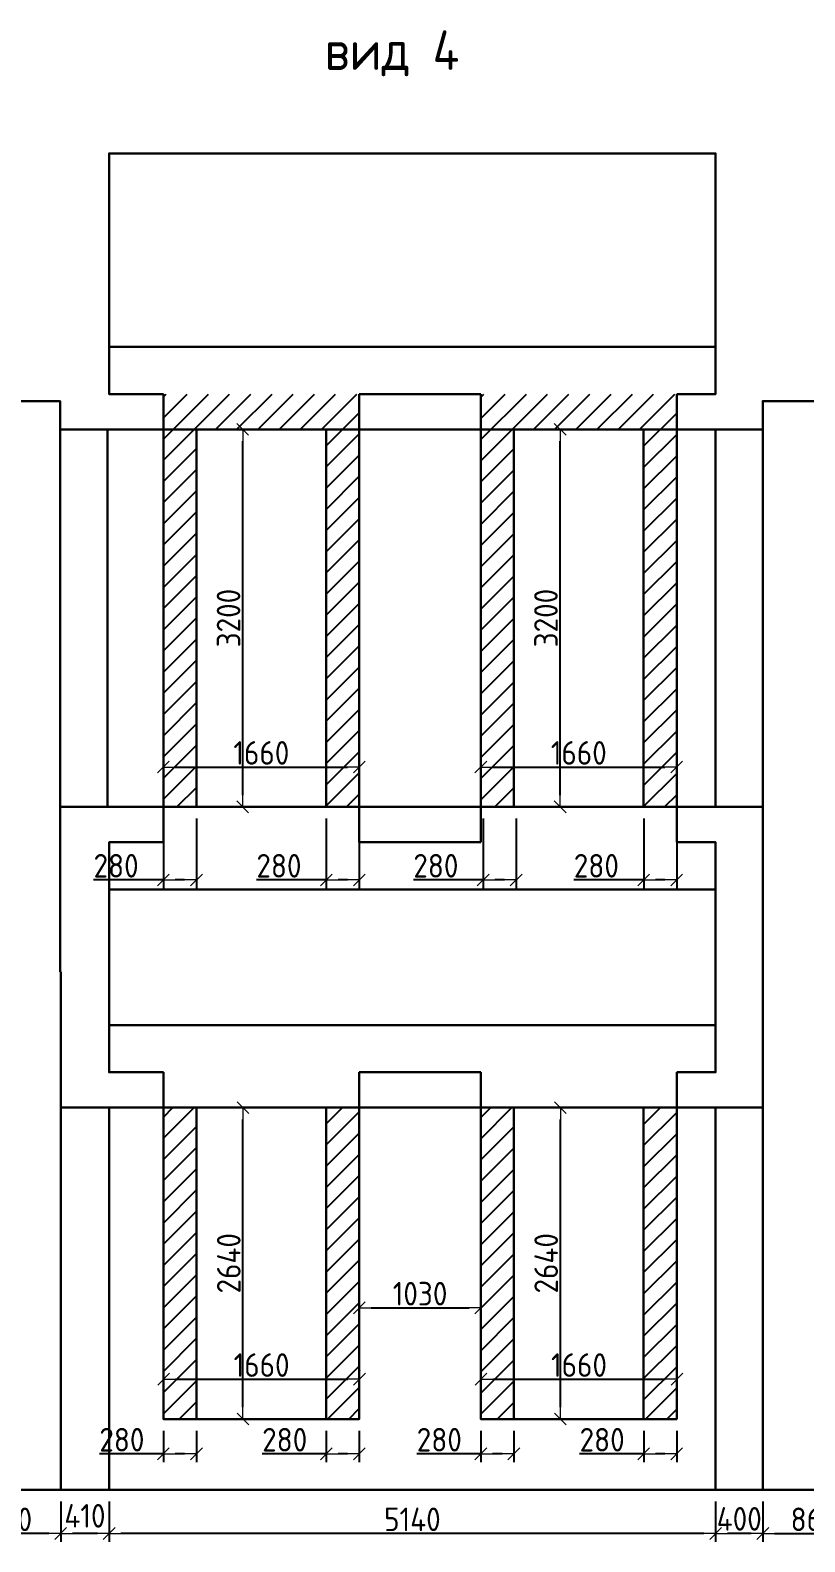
# Model space of a CAD drawing. Header units: millimetres. Extents: x -213536 to 1564669, y -45299 to 942238.
# Drawn here: x 173252 to 179816, y -44426 to -31611 of the extents above; entities that cross this region are included whole.
import ezdxf

# ---------------------------------------------------------------- set-up
doc = ezdxf.new("R2010")
doc.units = ezdxf.units.MM
doc.layers.add('$AUDIT_BAD_LAYER1', color=7, linetype='Continuous')
for name, color, linetype, lineweight in [('Основные линии', 7, 'Continuous', 30), ('Размеры', 7, 'Continuous', 15), ('Таблица', 7, 'Continuous', 15)]:
    doc.layers.add(name, color=color, linetype=linetype, lineweight=lineweight)
doc.styles.add('СПДС', font='isocpeur.ttf', dxfattribs={"width": 0.9})
doc.dimstyles.new('Размера А3', dxfattribs={"dimtxt": 200, "dimasz": 100, "dimexe": 70, "dimexo": 100, "dimgap": 20, "dimtad": 1, "dimdec": 0, "dimrnd": 10, "dimzin": 0, "dimdsep": 46, "dimtxsty": 'СПДС', "dimblk": 'ARROWHEAD_6', "dimcen": 1, "dimclrd": 256, "dimclre": 256, "dimclrt": 256, "dimazin": 0, "dimtfac": 1, "dimtdec": 0, "dimtmove": 2, "dimatfit": 3, "dimfxl": 1, "dimtolj": 1, "dimtzin": 0, "dimarcsym": 0})

# ---------------------------------------------------------------- blocks, each defined once
blk = doc.blocks.new('ARROWHEAD_6')
at = {"color": 0, "linetype": 'Continuous'}
for p, q in [((0, 0), (-1, 0)), ((-0.5, -0.5), (0.5, 0.5))]:
    blk.add_line(p, q, dxfattribs=at)
blk = doc.blocks.new('*D5664')
at = {"layer": 'Defpoints', "color": 0, "lineweight": 50, "transparency": 16777216}
for p in [(174381, -37883), (176041, -37858), (176041, -37883)]:
    blk.add_point(p, dxfattribs=at)
at = {"layer": 'Размеры', "lineweight": -2, "transparency": 16777216}
for p, q in [((174381, -37783), (174381, -37788)), ((176041, -37783), (176041, -37788)), ((174481, -37858), (175941, -37858))]:
    blk.add_line(p, q, dxfattribs=at)
at = {"layer": 'Размеры', "lineweight": -2, "transparency": 16777216, "xscale": 100, "yscale": 100, "zscale": 100, "rotation": 180}
blk.add_blockref('ARROWHEAD_6', (174381, -37858), dxfattribs=at)
at = {"layer": 'Размеры', "lineweight": -2, "transparency": 16777216, "xscale": 100, "yscale": 100, "zscale": 100}
blk.add_blockref('ARROWHEAD_6', (176041, -37858), dxfattribs=at)
at = {"layer": 'Размеры', "lineweight": 15, "transparency": 16777216, "insert": (175211, -37738), "char_height": 200, "attachment_point": 5, "style": 'СПДС'}
blk.add_mtext('\\A1;1660', dxfattribs=at)
blk = doc.blocks.new('*D5665')
at = {"layer": 'Defpoints', "color": 0, "lineweight": 50, "transparency": 16777216}
for p in [(174854, -34995), (175053, -34995), (174854, -38195)]:
    blk.add_point(p, dxfattribs=at)
at = {"layer": 'Размеры', "lineweight": -2, "transparency": 16777216}
for p, q in [((174954, -34995), (175123, -34995)), ((175053, -38095), (175053, -35095)), ((174954, -38195), (175123, -38195))]:
    blk.add_line(p, q, dxfattribs=at)
at = {"layer": 'Размеры', "lineweight": -2, "transparency": 16777216, "xscale": 100, "yscale": 100, "zscale": 100}
for p, rotation in [((175053, -34995), 90), ((175053, -38195), 270)]:
    blk.add_blockref('ARROWHEAD_6', p, dxfattribs=dict(at, rotation=rotation))
at = {"layer": 'Размеры', "lineweight": 15, "transparency": 16777216, "insert": (174933, -36595), "char_height": 200, "attachment_point": 5, "rotation": 90, "style": 'СПДС'}
blk.add_mtext('\\A1;3200', dxfattribs=at)
blk = doc.blocks.new('*D5668')
at = {"layer": 'Defpoints', "color": 0, "lineweight": 50, "transparency": 16777216}
for p in [(177544, -34995), (177743, -34995), (177544, -38195)]:
    blk.add_point(p, dxfattribs=at)
at = {"layer": 'Размеры', "lineweight": -2, "transparency": 16777216}
for p, q in [((177644, -34995), (177813, -34995)), ((177743, -38095), (177743, -35095)), ((177644, -38195), (177813, -38195))]:
    blk.add_line(p, q, dxfattribs=at)
at = {"layer": 'Размеры', "lineweight": -2, "transparency": 16777216, "xscale": 100, "yscale": 100, "zscale": 100}
for p, rotation in [((177743, -34995), 90), ((177743, -38195), 270)]:
    blk.add_blockref('ARROWHEAD_6', p, dxfattribs=dict(at, rotation=rotation))
at = {"layer": 'Размеры', "lineweight": 15, "transparency": 16777216, "insert": (177623, -36595), "char_height": 200, "attachment_point": 5, "rotation": 90, "style": 'СПДС'}
blk.add_mtext('\\A1;3200', dxfattribs=at)
blk = doc.blocks.new('*D5682')
at = {"layer": 'Defpoints', "color": 0, "lineweight": 50, "transparency": 16777216}
for p in [(176043, -43048), (174383, -43073), (176043, -43073)]:
    blk.add_point(p, dxfattribs=at)
at = {"layer": 'Размеры', "lineweight": -2, "transparency": 16777216}
for p, q in [((174383, -42973), (174383, -42978)), ((174483, -43048), (175943, -43048)), ((176043, -42973), (176043, -42978))]:
    blk.add_line(p, q, dxfattribs=at)
at = {"layer": 'Размеры', "lineweight": -2, "transparency": 16777216, "xscale": 100, "yscale": 100, "zscale": 100, "rotation": 180}
blk.add_blockref('ARROWHEAD_6', (174383, -43048), dxfattribs=at)
at = {"layer": 'Размеры', "lineweight": -2, "transparency": 16777216, "xscale": 100, "yscale": 100, "zscale": 100}
blk.add_blockref('ARROWHEAD_6', (176043, -43048), dxfattribs=at)
at = {"layer": 'Размеры', "lineweight": 15, "transparency": 16777216, "insert": (175213, -42928), "char_height": 200, "attachment_point": 5, "style": 'СПДС'}
blk.add_mtext('\\A1;1660', dxfattribs=at)
blk = doc.blocks.new('*D5683')
at = {"layer": 'Defpoints', "color": 0, "lineweight": 50, "transparency": 16777216}
for p in [(174857, -40745), (175055, -40745), (174857, -43385)]:
    blk.add_point(p, dxfattribs=at)
at = {"layer": 'Размеры', "lineweight": -2, "transparency": 16777216}
for p, q in [((174957, -40745), (175125, -40745)), ((175055, -43285), (175055, -40845)), ((174957, -43385), (175125, -43385))]:
    blk.add_line(p, q, dxfattribs=at)
at = {"layer": 'Размеры', "lineweight": -2, "transparency": 16777216, "xscale": 100, "yscale": 100, "zscale": 100}
for p, rotation in [((175055, -40745), 90), ((175055, -43385), 270)]:
    blk.add_blockref('ARROWHEAD_6', p, dxfattribs=dict(at, rotation=rotation))
at = {"layer": 'Размеры', "lineweight": 15, "transparency": 16777216, "insert": (174935, -42065), "char_height": 200, "attachment_point": 5, "rotation": 90, "style": 'СПДС'}
blk.add_mtext('\\A1;2640', dxfattribs=at)
blk = doc.blocks.new('*D5684')
at = {"layer": 'Defpoints', "color": 0, "lineweight": 50, "transparency": 16777216}
for p in [(174857, -40745), (175055, -40745), (174857, -43385)]:
    blk.add_point(p, dxfattribs=at)
at = {"layer": 'Размеры', "lineweight": -2, "transparency": 16777216}
for p, q in [((174957, -40745), (175125, -40745)), ((175055, -43285), (175055, -40845)), ((174957, -43385), (175125, -43385))]:
    blk.add_line(p, q, dxfattribs=at)
at = {"layer": 'Размеры', "lineweight": -2, "transparency": 16777216, "xscale": 100, "yscale": 100, "zscale": 100}
for p, rotation in [((175055, -40745), 90), ((175055, -43385), 270)]:
    blk.add_blockref('ARROWHEAD_6', p, dxfattribs=dict(at, rotation=rotation))
at = {"layer": 'Размеры', "lineweight": 15, "transparency": 16777216, "insert": (174935, -42065), "char_height": 200, "attachment_point": 5, "rotation": 90, "style": 'СПДС'}
blk.add_mtext('\\A1;2640', dxfattribs=at)
blk = doc.blocks.new('*D5686')
at = {"layer": 'Defpoints', "color": 0, "lineweight": 50, "transparency": 16777216}
for p in [(178733, -43048), (177073, -43073), (178733, -43073)]:
    blk.add_point(p, dxfattribs=at)
at = {"layer": 'Размеры', "lineweight": -2, "transparency": 16777216}
for p, q in [((177073, -42973), (177073, -42978)), ((177173, -43048), (178633, -43048)), ((178733, -42973), (178733, -42978))]:
    blk.add_line(p, q, dxfattribs=at)
at = {"layer": 'Размеры', "lineweight": -2, "transparency": 16777216, "xscale": 100, "yscale": 100, "zscale": 100, "rotation": 180}
blk.add_blockref('ARROWHEAD_6', (177073, -43048), dxfattribs=at)
at = {"layer": 'Размеры', "lineweight": -2, "transparency": 16777216, "xscale": 100, "yscale": 100, "zscale": 100}
blk.add_blockref('ARROWHEAD_6', (178733, -43048), dxfattribs=at)
at = {"layer": 'Размеры', "lineweight": 15, "transparency": 16777216, "insert": (177903, -42928), "char_height": 200, "attachment_point": 5, "style": 'СПДС'}
blk.add_mtext('\\A1;1660', dxfattribs=at)
blk = doc.blocks.new('*D5687')
at = {"layer": 'Defpoints', "color": 0, "lineweight": 50, "transparency": 16777216}
for p in [(177547, -40745), (177745, -40745), (177547, -43385)]:
    blk.add_point(p, dxfattribs=at)
at = {"layer": 'Размеры', "lineweight": -2, "transparency": 16777216}
for p, q in [((177647, -40745), (177815, -40745)), ((177745, -43285), (177745, -40845)), ((177647, -43385), (177815, -43385))]:
    blk.add_line(p, q, dxfattribs=at)
at = {"layer": 'Размеры', "lineweight": -2, "transparency": 16777216, "xscale": 100, "yscale": 100, "zscale": 100}
for p, rotation in [((177745, -40745), 90), ((177745, -43385), 270)]:
    blk.add_blockref('ARROWHEAD_6', p, dxfattribs=dict(at, rotation=rotation))
at = {"layer": 'Размеры', "lineweight": 15, "transparency": 16777216, "insert": (177625, -42065), "char_height": 200, "attachment_point": 5, "rotation": 90, "style": 'СПДС'}
blk.add_mtext('\\A1;2640', dxfattribs=at)
blk = doc.blocks.new('*D5688')
at = {"layer": 'Defpoints', "color": 0, "lineweight": 50, "transparency": 16777216}
for p in [(177547, -40745), (177745, -40745), (177547, -43385)]:
    blk.add_point(p, dxfattribs=at)
at = {"layer": 'Размеры', "lineweight": -2, "transparency": 16777216}
for p, q in [((177647, -40745), (177815, -40745)), ((177745, -43285), (177745, -40845)), ((177647, -43385), (177815, -43385))]:
    blk.add_line(p, q, dxfattribs=at)
at = {"layer": 'Размеры', "lineweight": -2, "transparency": 16777216, "xscale": 100, "yscale": 100, "zscale": 100}
for p, rotation in [((177745, -40745), 90), ((177745, -43385), 270)]:
    blk.add_blockref('ARROWHEAD_6', p, dxfattribs=dict(at, rotation=rotation))
at = {"layer": 'Размеры', "lineweight": 15, "transparency": 16777216, "insert": (177625, -42065), "char_height": 200, "attachment_point": 5, "rotation": 90, "style": 'СПДС'}
blk.add_mtext('\\A1;2640', dxfattribs=at)
blk = doc.blocks.new('*D5701')
at = {"layer": 'Defpoints', "color": 0, "lineweight": 50, "transparency": 16777216}
for p in [(177071, -37883), (178731, -37858), (178731, -37883)]:
    blk.add_point(p, dxfattribs=at)
at = {"layer": 'Размеры', "lineweight": -2, "transparency": 16777216}
for p, q in [((177071, -37783), (177071, -37788)), ((178731, -37783), (178731, -37788)), ((177171, -37858), (178631, -37858))]:
    blk.add_line(p, q, dxfattribs=at)
at = {"layer": 'Размеры', "lineweight": -2, "transparency": 16777216, "xscale": 100, "yscale": 100, "zscale": 100, "rotation": 180}
blk.add_blockref('ARROWHEAD_6', (177071, -37858), dxfattribs=at)
at = {"layer": 'Размеры', "lineweight": -2, "transparency": 16777216, "xscale": 100, "yscale": 100, "zscale": 100}
blk.add_blockref('ARROWHEAD_6', (178731, -37858), dxfattribs=at)
at = {"layer": 'Размеры', "lineweight": 15, "transparency": 16777216, "insert": (177901, -37738), "char_height": 200, "attachment_point": 5, "style": 'СПДС'}
blk.add_mtext('\\A1;1660', dxfattribs=at)
blk = doc.blocks.new('*D5787')
at = {"layer": 'Defpoints', "color": 0, "lineweight": 50, "transparency": 16777216}
for p in [(172631, -43985), (173511, -43985), (172631, -44356)]:
    blk.add_point(p, dxfattribs=at)
at = {"layer": 'Размеры', "lineweight": -2, "transparency": 16777216}
for p, q in [((172631, -44085), (172631, -44426)), ((173511, -44085), (173511, -44426)), ((173411, -44356), (172731, -44356))]:
    blk.add_line(p, q, dxfattribs=at)
at = {"layer": 'Размеры', "lineweight": -2, "transparency": 16777216, "xscale": 100, "yscale": 100, "zscale": 100, "rotation": 180}
blk.add_blockref('ARROWHEAD_6', (172631, -44356), dxfattribs=at)
at = {"layer": 'Размеры', "lineweight": -2, "transparency": 16777216, "xscale": 100, "yscale": 100, "zscale": 100}
blk.add_blockref('ARROWHEAD_6', (173511, -44356), dxfattribs=at)
at = {"layer": 'Размеры', "lineweight": 15, "transparency": 16777216, "insert": (173071, -44236), "char_height": 200, "attachment_point": 5, "style": 'СПДС'}
blk.add_mtext('\\A1;880', dxfattribs=at)
blk = doc.blocks.new('*D5788')
at = {"layer": 'Defpoints', "color": 0, "lineweight": 50, "transparency": 16777216}
for p in [(173511, -43985), (173921, -43985), (173511, -44356)]:
    blk.add_point(p, dxfattribs=at)
at = {"layer": 'Размеры', "lineweight": -2, "transparency": 16777216}
for p, q in [((173511, -44085), (173511, -44426)), ((173921, -44085), (173921, -44426)), ((173821, -44356), (173611, -44356))]:
    blk.add_line(p, q, dxfattribs=at)
at = {"layer": 'Размеры', "lineweight": -2, "transparency": 16777216, "xscale": 100, "yscale": 100, "zscale": 100, "rotation": 180}
blk.add_blockref('ARROWHEAD_6', (173511, -44356), dxfattribs=at)
at = {"layer": 'Размеры', "lineweight": -2, "transparency": 16777216, "xscale": 100, "yscale": 100, "zscale": 100}
blk.add_blockref('ARROWHEAD_6', (173921, -44356), dxfattribs=at)
at = {"layer": 'Размеры', "lineweight": 15, "transparency": 16777216, "insert": (173716, -44206), "char_height": 200, "attachment_point": 5, "style": 'СПДС'}
blk.add_mtext('\\A1;410', dxfattribs=at)
blk = doc.blocks.new('*D5789')
at = {"layer": 'Defpoints', "color": 0, "lineweight": 50, "transparency": 16777216}
for p in [(173921, -43985), (179061, -43985), (173921, -44356)]:
    blk.add_point(p, dxfattribs=at)
at = {"layer": 'Размеры', "lineweight": -2, "transparency": 16777216}
for p, q in [((173921, -44085), (173921, -44426)), ((179061, -44085), (179061, -44426)), ((178961, -44356), (174021, -44356))]:
    blk.add_line(p, q, dxfattribs=at)
at = {"layer": 'Размеры', "lineweight": -2, "transparency": 16777216, "xscale": 100, "yscale": 100, "zscale": 100, "rotation": 180}
blk.add_blockref('ARROWHEAD_6', (173921, -44356), dxfattribs=at)
at = {"layer": 'Размеры', "lineweight": -2, "transparency": 16777216, "xscale": 100, "yscale": 100, "zscale": 100}
blk.add_blockref('ARROWHEAD_6', (179061, -44356), dxfattribs=at)
at = {"layer": 'Размеры', "lineweight": 15, "transparency": 16777216, "insert": (176491, -44236), "char_height": 200, "attachment_point": 5, "style": 'СПДС'}
blk.add_mtext('\\A1;5140', dxfattribs=at)
blk = doc.blocks.new('*D5790')
at = {"layer": 'Defpoints', "color": 0, "lineweight": 50, "transparency": 16777216}
for p in [(179061, -43985), (179461, -43985), (179061, -44356)]:
    blk.add_point(p, dxfattribs=at)
at = {"layer": 'Размеры', "lineweight": -2, "transparency": 16777216}
for p, q in [((179061, -44085), (179061, -44426)), ((179461, -44085), (179461, -44426)), ((179361, -44356), (179161, -44356))]:
    blk.add_line(p, q, dxfattribs=at)
at = {"layer": 'Размеры', "lineweight": -2, "transparency": 16777216, "xscale": 100, "yscale": 100, "zscale": 100, "rotation": 180}
blk.add_blockref('ARROWHEAD_6', (179061, -44356), dxfattribs=at)
at = {"layer": 'Размеры', "lineweight": -2, "transparency": 16777216, "xscale": 100, "yscale": 100, "zscale": 100}
blk.add_blockref('ARROWHEAD_6', (179461, -44356), dxfattribs=at)
at = {"layer": 'Размеры', "lineweight": 15, "transparency": 16777216, "insert": (179261, -44232), "char_height": 200, "attachment_point": 5, "style": 'СПДС'}
blk.add_mtext('\\A1;400', dxfattribs=at)
blk = doc.blocks.new('*D5748')
at = {"layer": 'Defpoints', "color": 0, "lineweight": 50, "transparency": 16777216}
for p in [(177071, -42443), (176041, -43153), (177071, -43153)]:
    blk.add_point(p, dxfattribs=at)
at = {"layer": 'Размеры', "lineweight": -2, "transparency": 16777216}
for p, q in [((176041, -43053), (176041, -42373)), ((177071, -43053), (177071, -42373)), ((176141, -42443), (176971, -42443))]:
    blk.add_line(p, q, dxfattribs=at)
at = {"layer": 'Размеры', "lineweight": -2, "transparency": 16777216, "xscale": 100, "yscale": 100, "zscale": 100, "rotation": 180}
blk.add_blockref('ARROWHEAD_6', (176041, -42443), dxfattribs=at)
at = {"layer": 'Размеры', "lineweight": -2, "transparency": 16777216, "xscale": 100, "yscale": 100, "zscale": 100}
blk.add_blockref('ARROWHEAD_6', (177071, -42443), dxfattribs=at)
at = {"layer": 'Размеры', "lineweight": 15, "transparency": 16777216, "insert": (176556, -42323), "char_height": 200, "attachment_point": 5, "style": 'СПДС'}
blk.add_mtext('\\A1;1030', dxfattribs=at)
blk = doc.blocks.new('*D5749')
at = {"layer": 'Defpoints', "color": 0, "lineweight": 50, "transparency": 16777216}
for p in [(177071, -42443), (176041, -43153), (177071, -43153)]:
    blk.add_point(p, dxfattribs=at)
at = {"layer": 'Размеры', "lineweight": -2, "transparency": 16777216}
for p, q in [((176041, -43053), (176041, -42373)), ((177071, -43053), (177071, -42373)), ((176141, -42443), (176971, -42443))]:
    blk.add_line(p, q, dxfattribs=at)
at = {"layer": 'Размеры', "lineweight": -2, "transparency": 16777216, "xscale": 100, "yscale": 100, "zscale": 100, "rotation": 180}
blk.add_blockref('ARROWHEAD_6', (176041, -42443), dxfattribs=at)
at = {"layer": 'Размеры', "lineweight": -2, "transparency": 16777216, "xscale": 100, "yscale": 100, "zscale": 100}
blk.add_blockref('ARROWHEAD_6', (177071, -42443), dxfattribs=at)
at = {"layer": 'Размеры', "lineweight": 15, "transparency": 16777216, "insert": (176556, -42323), "char_height": 200, "attachment_point": 5, "style": 'СПДС'}
blk.add_mtext('\\A1;1030', dxfattribs=at)
blk = doc.blocks.new('*D5750')
at = {"layer": 'Defpoints', "color": 0, "lineweight": 50, "transparency": 16777216}
for p in [(179461, -43985), (180321, -43985), (180321, -44356)]:
    blk.add_point(p, dxfattribs=at)
at = {"layer": 'Таблица', "lineweight": -2, "transparency": 16777216}
for p, q in [((179461, -44085), (179461, -44426)), ((180321, -44085), (180321, -44426)), ((179561, -44356), (180221, -44356))]:
    blk.add_line(p, q, dxfattribs=at)
at = {"layer": 'Таблица', "lineweight": -2, "transparency": 16777216, "xscale": 100, "yscale": 100, "zscale": 100, "rotation": 180}
blk.add_blockref('ARROWHEAD_6', (179461, -44356), dxfattribs=at)
at = {"layer": 'Таблица', "lineweight": -2, "transparency": 16777216, "xscale": 100, "yscale": 100, "zscale": 100}
blk.add_blockref('ARROWHEAD_6', (180321, -44356), dxfattribs=at)
at = {"layer": 'Таблица', "transparency": 16777216, "insert": (179891, -44236), "char_height": 200, "attachment_point": 5, "style": 'СПДС'}
blk.add_mtext('\\A1;860', dxfattribs=at)
blk = doc.blocks.new('*D5711')
at = {"layer": 'Defpoints', "color": 0, "lineweight": 50, "transparency": 16777216}
for p in [(177091, -38195), (177371, -38195), (177371, -38815)]:
    blk.add_point(p, dxfattribs=at)
at = {"layer": 'Размеры', "lineweight": -2, "transparency": 16777216}
for p, q in [((177091, -38295), (177091, -38885)), ((177371, -38295), (177371, -38885)), ((177091, -38815), (176499, -38815)), ((177271, -38815), (177191, -38815))]:
    blk.add_line(p, q, dxfattribs=at)
at = {"layer": 'Размеры', "lineweight": -2, "transparency": 16777216, "xscale": 100, "yscale": 100, "zscale": 100, "rotation": 180}
blk.add_blockref('ARROWHEAD_6', (177091, -38815), dxfattribs=at)
at = {"layer": 'Размеры', "lineweight": -2, "transparency": 16777216, "xscale": 100, "yscale": 100, "zscale": 100}
blk.add_blockref('ARROWHEAD_6', (177371, -38815), dxfattribs=at)
at = {"layer": 'Размеры', "transparency": 16777216, "insert": (176690, -38695), "char_height": 200, "attachment_point": 5, "style": 'СПДС'}
blk.add_mtext('\\A1;280', dxfattribs=at)
blk = doc.blocks.new('*D5712')
at = {"layer": 'Defpoints', "color": 0, "lineweight": 50, "transparency": 16777216}
for p in [(175761, -38195), (176041, -38195), (176041, -38815)]:
    blk.add_point(p, dxfattribs=at)
at = {"layer": 'Размеры', "lineweight": -2, "transparency": 16777216}
for p, q in [((175761, -38295), (175761, -38885)), ((176041, -38295), (176041, -38885)), ((175761, -38815), (175169, -38815)), ((175941, -38815), (175861, -38815))]:
    blk.add_line(p, q, dxfattribs=at)
at = {"layer": 'Размеры', "lineweight": -2, "transparency": 16777216, "xscale": 100, "yscale": 100, "zscale": 100, "rotation": 180}
blk.add_blockref('ARROWHEAD_6', (175761, -38815), dxfattribs=at)
at = {"layer": 'Размеры', "lineweight": -2, "transparency": 16777216, "xscale": 100, "yscale": 100, "zscale": 100}
blk.add_blockref('ARROWHEAD_6', (176041, -38815), dxfattribs=at)
at = {"layer": 'Размеры', "transparency": 16777216, "insert": (175360, -38695), "char_height": 200, "attachment_point": 5, "style": 'СПДС'}
blk.add_mtext('\\A1;280', dxfattribs=at)
blk = doc.blocks.new('*D5713')
at = {"layer": 'Defpoints', "color": 0, "lineweight": 50, "transparency": 16777216}
for p in [(174381, -38195), (174661, -38195), (174661, -38815)]:
    blk.add_point(p, dxfattribs=at)
at = {"layer": 'Размеры', "lineweight": -2, "transparency": 16777216}
for p, q in [((174381, -38295), (174381, -38885)), ((174661, -38295), (174661, -38885)), ((174381, -38815), (173789, -38815)), ((174561, -38815), (174481, -38815))]:
    blk.add_line(p, q, dxfattribs=at)
at = {"layer": 'Размеры', "lineweight": -2, "transparency": 16777216, "xscale": 100, "yscale": 100, "zscale": 100, "rotation": 180}
blk.add_blockref('ARROWHEAD_6', (174381, -38815), dxfattribs=at)
at = {"layer": 'Размеры', "lineweight": -2, "transparency": 16777216, "xscale": 100, "yscale": 100, "zscale": 100}
blk.add_blockref('ARROWHEAD_6', (174661, -38815), dxfattribs=at)
at = {"layer": 'Размеры', "transparency": 16777216, "insert": (173980, -38695), "char_height": 200, "attachment_point": 5, "style": 'СПДС'}
blk.add_mtext('\\A1;280', dxfattribs=at)
blk = doc.blocks.new('*D5718')
at = {"layer": 'Defpoints', "color": 0, "lineweight": 50, "transparency": 16777216}
for p in [(178451, -38195), (178731, -38195), (178731, -38815)]:
    blk.add_point(p, dxfattribs=at)
at = {"layer": 'Размеры', "lineweight": -2, "transparency": 16777216}
for p, q in [((178451, -38295), (178451, -38885)), ((178731, -38295), (178731, -38885)), ((178451, -38815), (177859, -38815)), ((178631, -38815), (178551, -38815))]:
    blk.add_line(p, q, dxfattribs=at)
at = {"layer": 'Размеры', "lineweight": -2, "transparency": 16777216, "xscale": 100, "yscale": 100, "zscale": 100, "rotation": 180}
blk.add_blockref('ARROWHEAD_6', (178451, -38815), dxfattribs=at)
at = {"layer": 'Размеры', "lineweight": -2, "transparency": 16777216, "xscale": 100, "yscale": 100, "zscale": 100}
blk.add_blockref('ARROWHEAD_6', (178731, -38815), dxfattribs=at)
at = {"layer": 'Размеры', "transparency": 16777216, "insert": (178050, -38695), "char_height": 200, "attachment_point": 5, "style": 'СПДС'}
blk.add_mtext('\\A1;280', dxfattribs=at)
blk = doc.blocks.new('*D5731')
at = {"layer": 'Defpoints', "color": 0, "lineweight": 50, "transparency": 16777216}
for p in [(174381, -43385), (174661, -43385), (174661, -43681)]:
    blk.add_point(p, dxfattribs=at)
at = {"layer": 'Размеры', "lineweight": -2, "transparency": 16777216}
for p, q in [((174381, -43485), (174381, -43751)), ((174661, -43485), (174661, -43751)), ((174381, -43681), (173838, -43681)), ((174561, -43681), (174481, -43681))]:
    blk.add_line(p, q, dxfattribs=at)
at = {"layer": 'Размеры', "lineweight": -2, "transparency": 16777216, "xscale": 100, "yscale": 100, "zscale": 100, "rotation": 180}
blk.add_blockref('ARROWHEAD_6', (174381, -43681), dxfattribs=at)
at = {"layer": 'Размеры', "lineweight": -2, "transparency": 16777216, "xscale": 100, "yscale": 100, "zscale": 100}
blk.add_blockref('ARROWHEAD_6', (174661, -43681), dxfattribs=at)
at = {"layer": 'Размеры', "transparency": 16777216, "insert": (174029, -43561), "char_height": 200, "attachment_point": 5, "style": 'СПДС'}
blk.add_mtext('\\A1;280', dxfattribs=at)
blk = doc.blocks.new('*D5732')
at = {"layer": 'Defpoints', "color": 0, "lineweight": 50, "transparency": 16777216}
for p in [(175761, -43385), (176041, -43385), (176041, -43681)]:
    blk.add_point(p, dxfattribs=at)
at = {"layer": 'Размеры', "lineweight": -2, "transparency": 16777216}
for p, q in [((175761, -43485), (175761, -43751)), ((176041, -43485), (176041, -43751)), ((175761, -43681), (175218, -43681)), ((175941, -43681), (175861, -43681))]:
    blk.add_line(p, q, dxfattribs=at)
at = {"layer": 'Размеры', "lineweight": -2, "transparency": 16777216, "xscale": 100, "yscale": 100, "zscale": 100, "rotation": 180}
blk.add_blockref('ARROWHEAD_6', (175761, -43681), dxfattribs=at)
at = {"layer": 'Размеры', "lineweight": -2, "transparency": 16777216, "xscale": 100, "yscale": 100, "zscale": 100}
blk.add_blockref('ARROWHEAD_6', (176041, -43681), dxfattribs=at)
at = {"layer": 'Размеры', "transparency": 16777216, "insert": (175409, -43561), "char_height": 200, "attachment_point": 5, "style": 'СПДС'}
blk.add_mtext('\\A1;280', dxfattribs=at)
blk = doc.blocks.new('*D5733')
at = {"layer": 'Defpoints', "color": 0, "lineweight": 50, "transparency": 16777216}
for p in [(177071, -43385), (177351, -43385), (177351, -43681)]:
    blk.add_point(p, dxfattribs=at)
at = {"layer": 'Размеры', "lineweight": -2, "transparency": 16777216}
for p, q in [((177071, -43485), (177071, -43751)), ((177351, -43485), (177351, -43751)), ((177071, -43681), (176528, -43681)), ((177251, -43681), (177171, -43681))]:
    blk.add_line(p, q, dxfattribs=at)
at = {"layer": 'Размеры', "lineweight": -2, "transparency": 16777216, "xscale": 100, "yscale": 100, "zscale": 100, "rotation": 180}
blk.add_blockref('ARROWHEAD_6', (177071, -43681), dxfattribs=at)
at = {"layer": 'Размеры', "lineweight": -2, "transparency": 16777216, "xscale": 100, "yscale": 100, "zscale": 100}
blk.add_blockref('ARROWHEAD_6', (177351, -43681), dxfattribs=at)
at = {"layer": 'Размеры', "transparency": 16777216, "insert": (176719, -43561), "char_height": 200, "attachment_point": 5, "style": 'СПДС'}
blk.add_mtext('\\A1;280', dxfattribs=at)
blk = doc.blocks.new('*D5734')
at = {"layer": 'Defpoints', "color": 0, "lineweight": 50, "transparency": 16777216}
for p in [(178451, -43385), (178731, -43385), (178731, -43681)]:
    blk.add_point(p, dxfattribs=at)
at = {"layer": 'Размеры', "lineweight": -2, "transparency": 16777216}
for p, q in [((178451, -43485), (178451, -43751)), ((178731, -43485), (178731, -43751)), ((178451, -43681), (177908, -43681)), ((178631, -43681), (178551, -43681))]:
    blk.add_line(p, q, dxfattribs=at)
at = {"layer": 'Размеры', "lineweight": -2, "transparency": 16777216, "xscale": 100, "yscale": 100, "zscale": 100, "rotation": 180}
blk.add_blockref('ARROWHEAD_6', (178451, -43681), dxfattribs=at)
at = {"layer": 'Размеры', "lineweight": -2, "transparency": 16777216, "xscale": 100, "yscale": 100, "zscale": 100}
blk.add_blockref('ARROWHEAD_6', (178731, -43681), dxfattribs=at)
at = {"layer": 'Размеры', "transparency": 16777216, "insert": (178099, -43561), "char_height": 200, "attachment_point": 5, "style": 'СПДС'}
blk.add_mtext('\\A1;280', dxfattribs=at)

msp = doc.modelspace()

# ---------------------------------------------------------------- hatches: boundary and pattern name
at = {"layer": '$AUDIT_BAD_LAYER1', "transparency": 33554559}
h = msp.add_hatch(dxfattribs=at)
h.set_pattern_fill('ANSI31', color=5, scale=40.0073)
h.paths.add_polyline_path([(168014.7, -34995.3), (167734.7, -34995.3), (167734.7, -38195.3), (168014.7, -38195.3)])
h.paths.add_polyline_path([(169394.7, -34695.3), (167734.7, -34695.3), (167734.7, -34995.3), (169394.7, -34995.3)])
h.paths.add_polyline_path([(169394.7, -34995.3), (169114.7, -34995.3), (169114.7, -38195.3), (169394.7, -38195.3)])
h.paths.add_polyline_path([(170605.7, -34995.3), (170325.7, -34995.3), (170325.7, -38195.3), (170605.7, -38195.3)])
h.paths.add_polyline_path([(171985.7, -34695.3), (170325.7, -34695.3), (170325.7, -34995.3), (170605.7, -34995.3), (171985.7, -34995.3)])
h.paths.add_polyline_path([(171985.7, -34995.3), (171705.7, -34995.3), (171705.7, -38195.3), (171985.7, -38195.3)])
h.paths.add_polyline_path([(174660.7, -34995.3), (174380.7, -34995.3), (174380.7, -38195.3), (174660.7, -38195.3)])
h.paths.add_polyline_path([(176040.7, -34695.3), (174380.7, -34695.3), (174380.7, -34995.3), (176040.7, -34995.3)])
h.paths.add_polyline_path([(176040.7, -34995.3), (175760.7, -34995.3), (175760.7, -38195.3), (176040.7, -38195.3)])
h.paths.add_polyline_path([(177350.7, -34995.3), (177070.7, -34995.3), (177070.7, -38195.3), (177350.7, -38195.3)])
h.paths.add_polyline_path([(178730.7, -34695.3), (177070.7, -34695.3), (177070.7, -34995.3), (178730.7, -34995.3)])
h.paths.add_polyline_path([(178730.7, -34995.3), (178450.7, -34995.3), (178450.7, -38195.3), (178730.7, -38195.3)])
h.paths.add_polyline_path([(181340.7, -34995.3), (181060.7, -34995.3), (181060.7, -38195.3), (181340.7, -38195.3)])
h.paths.add_polyline_path([(182720.7, -34695.3), (181060.7, -34695.3), (181060.7, -34995.3), (182720.7, -34995.3)])
h.paths.add_polyline_path([(182720.7, -34995.3), (182440.7, -34995.3), (182440.7, -38195.3), (182720.7, -38195.3)])
h.paths.add_polyline_path([(184030.7, -34995.3), (183750.7, -34995.3), (183750.7, -38195.3), (184030.7, -38195.3)])
h.paths.add_polyline_path([(185410.7, -34695.3), (183750.7, -34695.3), (183750.7, -34995.3), (185410.7, -34995.3)])
h.paths.add_polyline_path([(185410.7, -34995.3), (185130.7, -34995.3), (185130.7, -38195.3), (185410.7, -38195.3)])
h.paths.add_polyline_path([(188010.7, -34995.3), (187730.7, -34995.3), (187730.7, -38195.3), (188010.7, -38195.3)])
h.paths.add_polyline_path([(189390.7, -34695.3), (187730.7, -34695.3), (187730.7, -34995.3), (189390.7, -34995.3)])
h.paths.add_polyline_path([(189390.7, -34995.3), (189110.7, -34995.3), (189110.7, -38195.3), (189390.7, -38195.3)])
h.paths.add_polyline_path([(190720.7, -34995.3), (190440.7, -34995.3), (190440.7, -38195.3), (190720.7, -38195.3)])
h.paths.add_polyline_path([(192100.7, -34695.3), (190440.7, -34695.3), (190440.7, -34995.3), (190720.7, -34995.3), (192100.7, -34995.3)])
h.paths.add_polyline_path([(192100.7, -34995.3), (191820.7, -34995.3), (191820.7, -38195.3), (192100.7, -38195.3)])
h.paths.add_polyline_path([(194695.1, -34995.3), (194415.1, -34995.3), (194415.1, -38195.3), (194695.1, -38195.3)])
h.paths.add_polyline_path([(196075.1, -34695.3), (194415.1, -34695.3), (194415.1, -34995.3), (196075.1, -34995.3)])
h.paths.add_polyline_path([(196075.1, -34995.3), (195795.1, -34995.3), (195795.1, -38195.3), (196075.1, -38195.3)])
h.paths.add_polyline_path([(197530.7, -34995.3), (197250.7, -34995.3), (197250.7, -38195.3), (197530.7, -38195.3)])
h.paths.add_polyline_path([(198910.7, -34695.3), (197250.7, -34695.3), (197250.7, -34995.3), (198910.7, -34995.3)])
h.paths.add_polyline_path([(198910.7, -34995.3), (198630.7, -34995.3), (198630.7, -38195.3), (198910.7, -38195.3)])
h.paths.add_polyline_path([(168014.7, -40745.3), (167734.7, -40745.3), (167734.7, -43385.3), (168014.7, -43385.3)])
h.paths.add_polyline_path([(169394.7, -40745.3), (169114.7, -40745.3), (169114.7, -43385.3), (169394.7, -43385.3)])
h.paths.add_polyline_path([(170605.7, -40745.3), (170325.7, -40745.3), (170325.7, -43385.3), (170605.7, -43385.3)])
h.paths.add_polyline_path([(171985.7, -40745.3), (171705.7, -40745.3), (171705.7, -43385.3), (171985.7, -43385.3)])
h.paths.add_polyline_path([(174660.7, -40745.3), (174380.7, -40745.3), (174380.7, -43385.3), (174660.7, -43385.3)])
h.paths.add_polyline_path([(176040.7, -40745.3), (175760.7, -40745.3), (175760.7, -43385.3), (176040.7, -43385.3)])
h.paths.add_polyline_path([(181340.7, -40745.3), (181060.7, -40745.3), (181060.7, -43385.3), (181340.7, -43385.3)])
h.paths.add_polyline_path([(182720.7, -40745.3), (182440.7, -40745.3), (182440.7, -43385.3), (182720.7, -43385.3)])
h.paths.add_polyline_path([(184030.7, -40745.3), (183750.7, -40745.3), (183750.7, -43385.3), (184030.7, -43385.3)])
h.paths.add_polyline_path([(185410.7, -40745.3), (185130.7, -40745.3), (185130.7, -43385.3), (185410.7, -43385.3)])
h.paths.add_polyline_path([(189390.7, -40745.3), (189110.7, -40745.3), (189110.7, -43385.3), (189390.7, -43385.3)])
h.paths.add_polyline_path([(188010.7, -40745.3), (187730.7, -40745.3), (187730.7, -43385.3), (188010.7, -43385.3)])
h.paths.add_polyline_path([(190720.7, -40745.3), (190440.7, -40745.3), (190440.7, -43385.3), (190720.7, -43385.3)])
h.paths.add_polyline_path([(192100.7, -40745.3), (191820.7, -40745.3), (191820.7, -43385.3), (192100.7, -43385.3)])
h.paths.add_polyline_path([(194695.1, -40745.3), (194415.1, -40745.3), (194415.1, -43385.3), (194695.1, -43385.3)])
h.paths.add_polyline_path([(196075.1, -40745.3), (195795.1, -40745.3), (195795.1, -43385.3), (196075.1, -43385.3)])
h.paths.add_polyline_path([(197530.7, -40745.3), (197250.7, -40745.3), (197250.7, -43385.3), (197530.7, -43385.3)])
h.paths.add_polyline_path([(198910.7, -40745.3), (198630.7, -40745.3), (198630.7, -43385.3), (198910.7, -43385.3)])
h.paths.add_polyline_path([(177070.7, -40745.3), (177350.7, -40745.3), (177350.7, -43385.3), (177070.7, -43385.3)])
h.paths.add_polyline_path([(178450.7, -40745.3), (178730.7, -40745.3), (178730.7, -43385.3), (178450.7, -43385.3)])

# ---------------------------------------------------------------- linework, layer by layer
at = {"layer": 'Основные линии'}
for p, q in [((174380.7, -38195.3), (174380.7, -34995.3)), ((174380.7, -34995.3), (174380.7, -38195.3)), ((174660.7, -38195.3), (174660.7, -34995.3)), ((175760.7, -34995.3), (175760.7, -38195.3)), ((176040.7, -34995.3), (176040.7, -38195.3)), ((176040.7, -38195.3), (176040.7, -34995.3)), ((177070.7, -38195.3), (177070.7, -34995.3)), ((177070.7, -34995.3), (177070.7, -38195.3)), ((177350.7, -38195.3), (177350.7, -34995.3)), ((178450.7, -34995.3), (178450.7, -38195.3)), ((178730.7, -34995.3), (178730.7, -38195.3)), ((178730.7, -38195.3), (178730.7, -34995.3)), ((176040.7, -38195.3), (174380.7, -38195.3)), ((174380.7, -38195.3), (174680.7, -38195.3)), ((175740.7, -38195.3), (176040.7, -38195.3)), ((178730.7, -38195.3), (177070.7, -38195.3)), ((177070.7, -38195.3), (177370.7, -38195.3)), ((178430.7, -38195.3), (178730.7, -38195.3)), ((173510.7, -43985.3), (172630.7, -43985.3)), ((173510.7, -43985.3), (173920.7, -43985.3)), ((179060.7, -43985.3), (173920.7, -43985.3)), ((179460.7, -43985.3), (179060.7, -43985.3)), ((180320.7, -43985.3), (179460.7, -43985.3))]:
    msp.add_line(p, q, dxfattribs=at)
for points in [[(179060.7, -34295.3), (173920.7, -34295.3), (173920.7, -32655.3), (179060.7, -32655.3)], [(173905.7, -38195.3), (173505.7, -38195.3), (173505.7, -34995.3), (173905.7, -34995.3)], [(173905.7, -34995.3), (174380.7, -34995.3), (174380.7, -38195.3), (173905.7, -38195.3)], [(176040.7, -34995.3), (177070.7, -34995.3), (177070.7, -38195.3), (176040.7, -38195.3)], [(179060.7, -34995.3), (178730.7, -34995.3), (178730.7, -38195.3), (179060.7, -38195.3)], [(179460.7, -38195.3), (179060.7, -38195.3), (179060.7, -34995.3), (179460.7, -34995.3)], [(179060.7, -40045.3), (173920.7, -40045.3), (173920.7, -38895.3), (179060.7, -38895.3)], [(173510.7, -40745.3), (173920.7, -40745.3), (173920.7, -43985.3), (173510.7, -43985.3)], [(173920.7, -40745.3), (179060.7, -40745.3), (179060.7, -43985.3), (173920.7, -43985.3)], [(176040.7, -43385.3), (174380.7, -43385.3), (174380.7, -40745.3), (176040.7, -40745.3)], [(174380.7, -40745.3), (174660.7, -40745.3), (174660.7, -43385.3), (174380.7, -43385.3)], [(175760.7, -40745.3), (176040.7, -40745.3), (176040.7, -43385.3), (175760.7, -43385.3)], [(178730.7, -43385.3), (177070.7, -43385.3), (177070.7, -40745.3), (178730.7, -40745.3)], [(177070.7, -40745.3), (177350.7, -40745.3), (177350.7, -43385.3), (177070.7, -43385.3)], [(178450.7, -40745.3), (178730.7, -40745.3), (178730.7, -43385.3), (178450.7, -43385.3)], [(179060.7, -40745.3), (179460.7, -40745.3), (179460.7, -43985.3), (179060.7, -43985.3)]]:
    msp.add_lwpolyline(points, close=True, dxfattribs=at)
for points in [[(174380.7, -34695.3), (173920.7, -34695.3), (173920.7, -34295.3), (179060.7, -34295.3), (179060.7, -34695.3), (178730.7, -34695.3)], [(174380.7, -34695.3), (174380.7, -34995.3), (176040.7, -34995.3), (176040.7, -34695.3)], [(177070.7, -34695.3), (176040.7, -34695.3)], [(177070.7, -34695.3), (177070.7, -34995.3), (178730.7, -34995.3), (178730.7, -34695.3)], [(172625.7, -36395.3), (172625.7, -34755.3), (173505.7, -34755.3), (173505.7, -36395.3)], [(179460.7, -39595.3), (179460.7, -34755.3), (180320.7, -34755.3), (180320.7, -39595.3)], [(173505.7, -39595.3), (173505.7, -36395.3)], [(174380.7, -38495.3), (174380.7, -38195.3), (176040.7, -38195.3), (176040.7, -38495.3)], [(177070.7, -38495.3), (177070.7, -38195.3), (178730.7, -38195.3), (178730.7, -38495.3)], [(174380.7, -38495.3), (173920.7, -38495.3), (173920.7, -38895.3), (179060.7, -38895.3), (179060.7, -38495.3), (178730.7, -38495.3)], [(177070.7, -38495.3), (176040.7, -38495.3)], [(173510.7, -40745.3), (173510.7, -39595.3), (173505.7, -39595.3)], [(179460.7, -39595.3), (179460.7, -40745.3)], [(174380.7, -40445.3), (173920.7, -40445.3), (173920.7, -40045.3), (179060.7, -40045.3), (179060.7, -40445.3), (178730.7, -40445.3)], [(174380.7, -40445.3), (174380.7, -40745.3), (176040.7, -40745.3), (176040.7, -40445.3)], [(177070.7, -40445.3), (176040.7, -40445.3)], [(177070.7, -40445.3), (177070.7, -40745.3), (178730.7, -40745.3), (178730.7, -40445.3)]]:
    msp.add_lwpolyline(points, dxfattribs=at)

# ---------------------------------------------------------------- texts
at = {"layer": 'Основные линии', "insert": (175746.9, -31612.2), "char_height": 335.67, "attachment_point": 1, "style": 'СПДС'}
msp.add_mtext_dynamic_manual_height_columns('вид 4', width=59136.488, gutter_width=1678.4, heights=[0], dxfattribs=at)

# ---------------------------------------------------------------- dimensions: what is measured, and where the dimension line sits
at = {"layer": 'Размеры', "lineweight": 15}
for base, p1, p2, picture, middle in [((175052.6, -34995.3), (174854.2, -38195.3), (174854.2, -34995.3), '*D5665', (174932.6, -36595.3)), ((177742.6, -34995.3), (177544.2, -38195.3), (177544.2, -34995.3), '*D5668', (177622.6, -36595.3)), ((175055.2, -40745.3), (174856.8, -43385.3), (174856.8, -40745.3), '*D5683', (174935.2, -42065.3)), ((175055.2, -40745.3), (174856.8, -43385.3), (174856.8, -40745.3), '*D5684', (174935.2, -42065.3)), ((177745.2, -40745.3), (177546.8, -43385.3), (177546.8, -40745.3), '*D5687', (177625.2, -42065.3)), ((177745.2, -40745.3), (177546.8, -43385.3), (177546.8, -40745.3), '*D5688', (177625.2, -42065.3))]:
    dim = msp.add_linear_dim(base=base, p1=p1, p2=p2, angle=90, dimstyle='Размера А3', dxfattribs=at)
    dim.commit()
    dim.dimension.update_dxf_attribs({"geometry": picture, "text_midpoint": middle})
for base, p1, p2, picture, middle in [((176040.7, -37857.7), (174380.7, -37883.3), (176040.7, -37883.3), '*D5664', (175210.7, -37737.7)), ((178730.7, -37857.7), (177070.7, -37883.3), (178730.7, -37883.3), '*D5701', (177900.7, -37737.7)), ((177070.7, -42443.3), (176040.7, -43152.6), (177070.7, -43152.6), '*D5748', (176555.7, -42323.3)), ((177070.7, -42443.3), (176040.7, -43152.6), (177070.7, -43152.6), '*D5749', (176555.7, -42323.3)), ((176043.3, -43047.7), (174383.3, -43073.3), (176043.3, -43073.3), '*D5682', (175213.3, -42927.7)), ((178733.3, -43047.7), (177073.3, -43073.3), (178733.3, -43073.3), '*D5686', (177903.3, -42927.7)), ((172630.7, -44356.1), (173510.7, -43985.3), (172630.7, -43985.3), '*D5787', (173070.7, -44236.1)), ((173920.7, -44356.1), (179060.7, -43985.3), (173920.7, -43985.3), '*D5789', (176490.7, -44236.1))]:
    dim = msp.add_linear_dim(base=base, p1=p1, p2=p2, dimstyle='Размера А3', dxfattribs=at)
    dim.commit()
    dim.dimension.update_dxf_attribs({"geometry": picture, "text_midpoint": middle})
at = {"layer": 'Размеры'}
for base, p1, p2, picture, middle in [((174660.7, -38815.1), (174380.7, -38195.3), (174660.7, -38195.3), '*D5713', (173980, -38815.1)), ((176040.7, -38815.1), (175760.7, -38195.3), (176040.7, -38195.3), '*D5712', (175360, -38815.1)), ((177370.7, -38815.1), (177090.7, -38195.3), (177370.7, -38195.3), '*D5711', (176690, -38815.1)), ((178730.7, -38815.1), (178450.7, -38195.3), (178730.7, -38195.3), '*D5718', (178050, -38815.1)), ((174660.7, -43681.2), (174380.7, -43385.3), (174660.7, -43385.3), '*D5731', (174029.2, -43681.2)), ((176040.7, -43681.2), (175760.7, -43385.3), (176040.7, -43385.3), '*D5732', (175409.2, -43681.2)), ((177350.7, -43681.2), (177070.7, -43385.3), (177350.7, -43385.3), '*D5733', (176719.2, -43681.2)), ((178730.7, -43681.2), (178450.7, -43385.3), (178730.7, -43385.3), '*D5734', (178099.2, -43681.2))]:
    dim = msp.add_linear_dim(base=base, p1=p1, p2=p2, dimstyle='Размера А3', override={"dimtmove": 0}, dxfattribs=at)
    dim.commit()
    dim.dimension.update_dxf_attribs({"geometry": picture, "text_midpoint": middle, "dimtype": 160})
at = {"layer": 'Размеры', "lineweight": 15}
for base, p1, p2, picture, middle in [((173510.7, -44356.1), (173920.7, -43985.3), (173510.7, -43985.3), '*D5788', (173715.7, -44205.7)), ((179060.7, -44356.1), (179460.7, -43985.3), (179060.7, -43985.3), '*D5790', (179260.7, -44231.9))]:
    dim = msp.add_linear_dim(base=base, p1=p1, p2=p2, dimstyle='Размера А3', dxfattribs=at)
    dim.commit()
    dim.dimension.update_dxf_attribs({"geometry": picture, "text_midpoint": middle, "dimtype": 160})
at = {"layer": 'Таблица'}
dim = msp.add_linear_dim(base=(180320.7, -44356.1), p1=(179460.7, -43985.3), p2=(180320.7, -43985.3), dimstyle='Размера А3', dxfattribs=at)
dim.commit()
dim.dimension.update_dxf_attribs({"geometry": '*D5750', "text_midpoint": (179890.7, -44236.1)})

doc.saveas('drawing.dxf')
